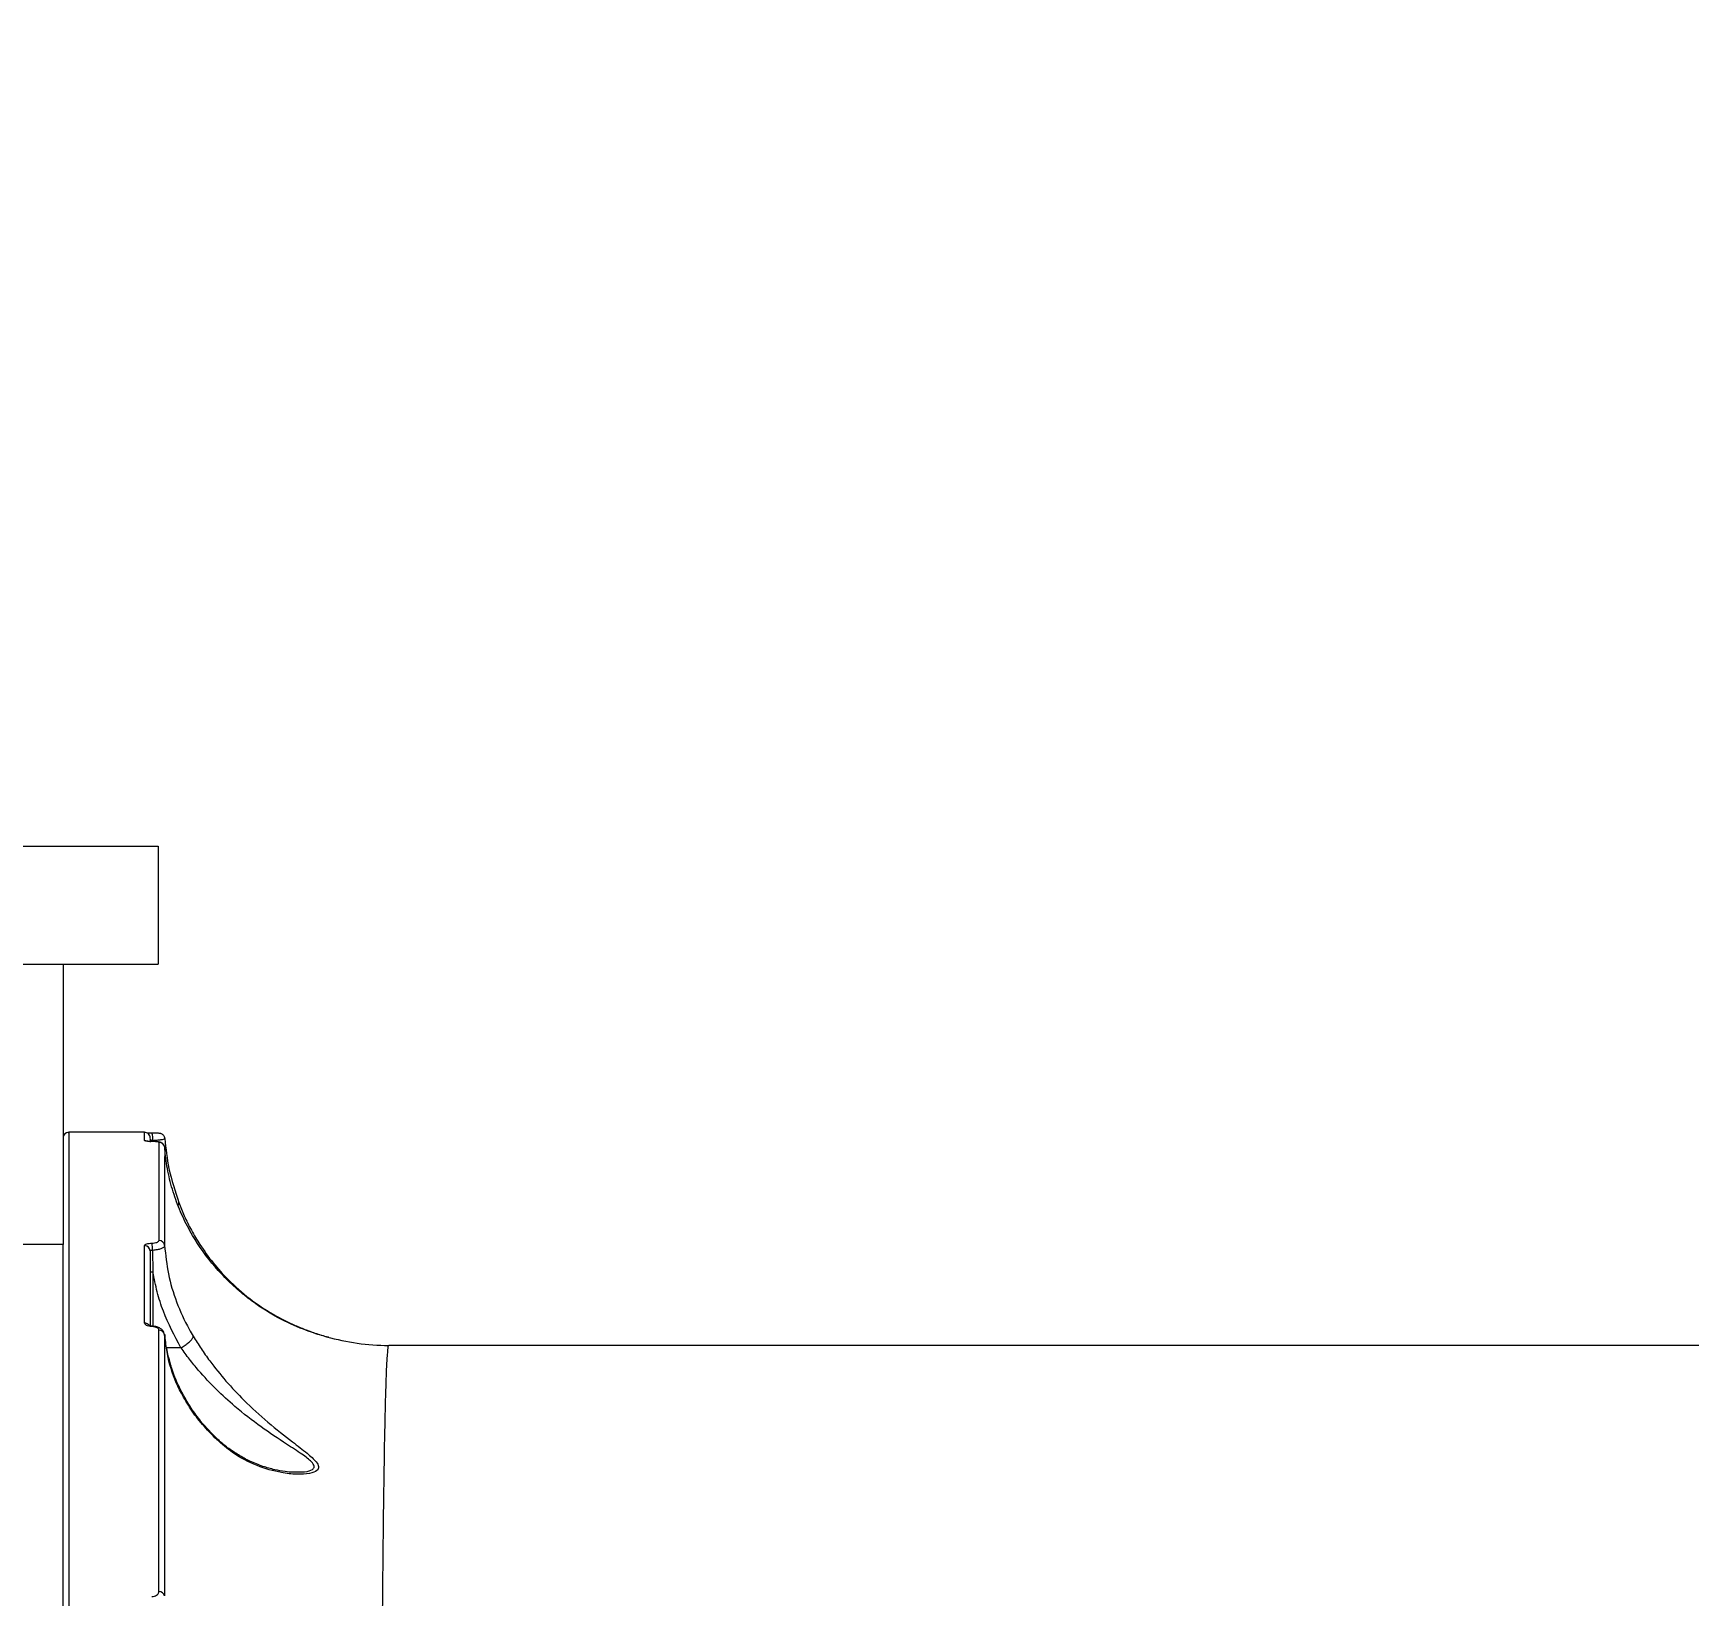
# Model space of a CAD drawing. Header units: millimetres. Extents: x -8327 to 9087, y -6583 to 5996.
# Drawn here: x 3665.6 to 3960.7, y 565.3 to 843.9 of the extents above; entities that cross this region are included whole.
import ezdxf

# ---------------------------------------------------------------- set-up
doc = ezdxf.new("R2010")
doc.units = ezdxf.units.MM
doc.layers.add('DIKOM_ОБЪЕКТ', color=7, linetype='Continuous')
doc.layers.add('DIKOM_РАЗМЕР_ОБЪЕКТА', color=7, linetype='Continuous')
doc.styles.add('style1', font='arial.ttf', dxfattribs={"width": 0.8})
doc.dimstyles.new('1-50', dxfattribs={"dimtxt": 300, "dimasz": 200, "dimexe": 100, "dimexo": 0, "dimgap": 100, "dimtad": 1, "dimtxsty": 'style1', "dimcen": 200, "dimclrd": 7, "dimclre": 7, "dimclrt": 7, "dimadec": 1, "dimazin": 2, "dimtfac": 1, "dimtmove": 0, "dimatfit": 2, "dimfxl": 0, "dimlwd": 25, "dimlwe": 18, "dimarcsym": 0})

# ---------------------------------------------------------------- blocks, each defined once
blk = doc.blocks.new('*D9')
at = {"layer": 'Defpoints', "color": 0, "transparency": 16777216}
for p in [(7087.37, 843.9), (-4957.59, 227.93), (7087.37, -4838.64)]:
    blk.add_point(p, dxfattribs=at)
at = {"layer": 'DIKOM_РАЗМЕР_ОБЪЕКТА', "color": 7, "lineweight": 18, "transparency": 16777216}
for p, q in [((7087.37, 843.9), (7087.37, -4938.64)), ((-4957.59, 227.93), (-4957.59, -4938.64))]:
    blk.add_line(p, q, dxfattribs=at)
at = {"layer": 'DIKOM_РАЗМЕР_ОБЪЕКТА', "color": 7, "lineweight": 25, "transparency": 16777216}
blk.add_line((-4757.59, -4838.64), (6887.37, -4838.64), dxfattribs=at)
at = {"layer": 'DIKOM_РАЗМЕР_ОБЪЕКТА', "color": 7, "transparency": 16777216}
for points in [[(-4757.59, -4805.31), (-4757.59, -4871.97), (-4957.59, -4838.64)], [(6887.37, -4805.31), (6887.37, -4871.97), (7087.37, -4838.64)]]:
    blk.add_solid(points, dxfattribs=at)
at = {"layer": 'DIKOM_РАЗМЕР_ОБЪЕКТА', "color": 7, "transparency": 16777216, "insert": (4098.94, -4585.47), "char_height": 300, "attachment_point": 5, "style": 'style1'}
blk.add_mtext('12040', dxfattribs=at)

msp = doc.modelspace()

# ---------------------------------------------------------------- linework, layer by layer
at = {"layer": 'DIKOM_ОБЪЕКТ', "color": 7, "linetype": 'Continuous', "lineweight": 15}
for p, q in [((3607.944, 698.928), (3687.885, 698.928)), ((3687.885, 698.928), (3687.885, 677.929)), ((3607.944, 677.929), (3687.885, 677.929)), ((3670.961, 677.929), (3670.961, 627.929)), ((3685.463, 647.928), (3671.96, 647.928)), ((3671.96, 647.798), (3671.96, 647.801)), ((3670.961, 627.929), (3649.961, 627.929)), ((3670.961, -172.072), (3670.961, 627.929)), ((3686.889, 626.871), (3686.961, 623.019)), ((3686.961, 623.019), (3686.961, 613.338)), ((3691.958, 609.513), (3689.443, 609.513)), ((4027.017, 609.928), (3728.976, 609.928)), ((3712.35, 587.358), (3712.571, 587.363))]:
    msp.add_line(p, q, dxfattribs=at)
at = {"layer": 'DIKOM_ОБЪЕКТ', "color": 7, "linetype": 'Continuous', "lineweight": 15, "flags": 128}
for points in [[(3670.961, 646.97), (3670.961, 646.946), (3670.961, 646.928)], [(3686.961, 623.019), (3686.863, 623.016), (3686.769, 623.006), (3686.683, 622.989), (3686.607, 622.967), (3686.545, 622.941), (3686.499, 622.911), (3686.47, 622.878), (3686.461, 622.843)], [(3686.818, 613.362), (3686.806, 613.358), (3686.785, 613.332), (3686.762, 613.281)]]:
    msp.add_lwpolyline(points, dxfattribs=at)
at = {"layer": 'DIKOM_ОБЪЕКТ', "color": 7, "linetype": 'Continuous', "lineweight": 15}
for centre, radius, start, end in [((3671.96, 646.929), 1, 90.88902, 177.60889), ((3685.461, 646.928), 1, 359.99958, 90.8701), ((3685.461, 645.436), 1.003, 62.26407, 89.91221), ((3684.53, 646.857), 2.398, 349.7487, 22.39557), ((3688.06, 645.123), 0.998, 4.06507, 90.0184), ((3688.057, 627.627), 0.981, 4.97626, 90.8876), ((3685.485, 626.74), 0.976, 1.42481, 91.12156), ((3682.693, 627.075), 4.201, 357.2111, 15.01805), ((3685.472, 612.874), 1.029, 38.13781, 90.28554), ((3688.066, 611.7), 0.966, 6.0695, 91.82062), ((3728.96, 649.929), 40, 253.98209, 269.99787), ((3688.099, 565.105), 0.929, 10.10537, 94.56278)]:
    msp.add_arc(centre, radius, start, end, dxfattribs=at)
for points, knots in [([(3671.96, 647.801), (3671.961, 647.838), (3671.961, 648.018), (3671.961, 646.995), (3671.961, 644.669), (3671.961, 640.922), (3671.961, 635.932), (3671.961, 629.734), (3671.961, 622.235), (3671.961, 613.404), (3671.961, 603.239), (3671.961, 591.964), (3671.961, 579.645), (3671.961, 566.368), (3671.961, 551.916), (3671.961, 536.288), (3671.961, 519.513), (3671.961, 501.96), (3671.961, 483.706), (3671.961, 464.845), (3671.961, 445.069), (3671.961, 424.408), (3671.961, 402.914), (3671.961, 381.986), (3671.961, 361.778), (3671.961, 342.409), (3671.961, 322.703), (3671.961, 302.712), (3671.961, 282.651), (3671.961, 262.621), (3671.961, 244.752), (3671.961, 233.509), (3671.961, 228.931)], [0, 0, 0, 0, 0.0094891, 0.0458486, 0.0822376, 0.1185971, 0.1539303, 0.1892908, 0.2246237, 0.2609833, 0.2973726, 0.333732, 0.369065, 0.4044255, 0.4397588, 0.4761182, 0.5125073, 0.5488667, 0.5841999, 0.6195601, 0.6548935, 0.6912528, 0.7276419, 0.7640014, 0.7947536, 0.8255418, 0.85633, 0.88741, 0.91849, 0.9487827, 0.979144, 1, 1, 1, 1]), ([(3685.462, 646.439), (3685.462, 646.495), (3685.462, 646.77), (3685.462, 647.398), (3685.461, 647.929), (3685.461, 647.859), (3685.461, 647.837)], [0, 0, 0, 0, 0.0564076, 0.2820494, 0.779532, 1, 1, 1, 1]), ([(3686.792, 646.28), (3686.756, 646.281), (3686.576, 646.284), (3686.244, 646.297), (3685.852, 646.329), (3685.531, 646.378), (3685.487, 646.418), (3685.462, 646.439)], [0, 0, 0, 0, 0.044063, 0.2245324, 0.4337592, 0.6874921, 1, 1, 1, 1]), ([(3686.715, 646.287), (3686.649, 646.288), (3686.449, 646.292), (3686.158, 646.31), (3685.926, 646.332), (3685.819, 646.353), (3685.826, 646.351), (3685.828, 646.351)], [0, 0, 0, 0, 0.13507, 0.410459, 0.7094994, 0.9369844, 1, 1, 1, 1]), ([(3686.752, 647.771), (3686.733, 647.772), (3686.548, 647.772), (3686.244, 647.775), (3686.041, 647.78), (3685.953, 647.783)], [0, 0, 0, 0, 0.06174824, 0.59282706, 1, 1, 1, 1]), ([(3686.461, 646.779), (3686.461, 646.828), (3686.461, 646.917), (3686.461, 646.396), (3686.461, 646.166)], [0, 0, 0, 0, 0.55794827, 1, 1, 1, 1]), ([(3686.89, 646.431), (3686.844, 646.439), (3686.789, 646.448), (3686.692, 646.484), (3686.594, 646.541), (3686.502, 646.643), (3686.464, 646.737), (3686.461, 646.795), (3686.461, 646.811)], [0, 0, 0, 0, 0.1522227, 0.1824332, 0.3868841, 0.6240017, 0.895734, 1, 1, 1, 1]), ([(3689.052, 645.201), (3689.052, 645.208), (3689.064, 645.337), (3688.972, 645.563), (3688.805, 645.818), (3688.604, 645.986), (3688.406, 646.091), (3688.186, 646.165), (3687.904, 646.219), (3687.48, 646.261), (3687.022, 646.283), (3686.767, 646.283), (3686.696, 646.283)], [0, 0, 0, 0, 0.0058801, 0.1143521, 0.202283, 0.2805491, 0.3544942, 0.4362085, 0.5786407, 0.7812397, 0.9386416, 1, 1, 1, 1]), ([(3689.055, 646.852), (3689.055, 646.878), (3689.056, 647.013), (3688.953, 647.224), (3688.787, 647.442), (3688.604, 647.582), (3688.436, 647.663), (3688.302, 647.703), (3688.206, 647.722), (3688.099, 647.736), (3687.924, 647.749), (3687.578, 647.762), (3687.127, 647.77), (3686.841, 647.77), (3686.747, 647.771)], [0, 0, 0, 0, 0.02252262, 0.11794896, 0.19602415, 0.26244393, 0.31833345, 0.36238138, 0.39882591, 0.44362316, 0.54977946, 0.75072561, 0.91829845, 1, 1, 1, 1]), ([(3688.06, 646.121), (3688.035, 646.144), (3687.991, 646.186), (3687.678, 646.235), (3687.303, 646.265), (3686.989, 646.277), (3686.82, 646.28), (3686.792, 646.28)], [0, 0, 0, 0, 0.32772313, 0.57390386, 0.77961141, 0.96273633, 1, 1, 1, 1]), ([(3689.072, 646.798), (3689.069, 646.785), (3689.057, 646.735), (3688.854, 646.647), (3688.361, 646.549), (3687.69, 646.472), (3687.158, 646.444), (3686.89, 646.431)], [0, 0, 0, 0, 0.0903056, 0.3322164, 0.5590482, 0.7775694, 1, 1, 1, 1]), ([(3689.072, 646.798), (3689.263, 645.012), (3689.679, 641.134), (3690.912, 637.407), (3691.577, 635.397)], [0, 0, 0, 0, 0.4604873, 1, 1, 1, 1]), ([(3688.042, 628.608), (3688.043, 630.711), (3688.046, 634.917), (3688.05, 639.801), (3688.054, 643.71), (3688.058, 645.317), (3688.06, 646.121)], [0, 0, 0, 0, 0.2485955, 0.4971923, 0.7485963, 1, 1, 1, 1]), ([(3689.056, 645.194), (3689.054, 644.401), (3689.049, 642.817), (3689.044, 638.949), (3689.039, 634.076), (3689.036, 629.833), (3689.035, 627.712)], [0, 0, 0, 0, 0.2485972, 0.4971945, 0.7485969, 1, 1, 1, 1]), ([(3704.696, 617.768), (3704.125, 618.202), (3702.597, 619.365), (3700.334, 621.415), (3697.151, 624.812), (3694.411, 628.66), (3692.202, 632.883), (3690.791, 636.41), (3689.764, 640.047), (3689.247, 643), (3689.097, 644.721), (3689.056, 645.194)], [0, 0, 0, 0, 0.0601183, 0.1609793, 0.2618594, 0.4689757, 0.58841, 0.7078535, 0.8306427, 0.9534378, 1, 1, 1, 1]), ([(3691.443, 634.953), (3691.48, 634.995), (3691.615, 635.149), (3691.615, 635.291), (3691.582, 635.383), (3691.577, 635.397)], [0, 0, 0, 0, 0.237429, 0.8840403, 1, 1, 1, 1]), ([(3691.577, 635.397), (3691.89, 634.607), (3692.541, 632.961), (3693.808, 630.417), (3695.493, 627.57), (3697.665, 624.571), (3700.627, 621.277), (3704.222, 618.142), (3708.284, 615.446), (3711.683, 613.73), (3714.295, 612.664), (3716.15, 612.006), (3717.506, 611.6), (3717.862, 611.499), (3717.921, 611.482)], [0, 0, 0, 0, 0.0625738, 0.1303985, 0.1999613, 0.2943703, 0.3917273, 0.5226703, 0.6574548, 0.7848237, 0.8500778, 0.9152503, 0.9858965, 1, 1, 1, 1]), ([(3686.75, 628.164), (3686.916, 628.175), (3687.247, 628.199), (3687.657, 628.294), (3687.941, 628.422), (3688.036, 628.534), (3688.041, 628.596), (3688.042, 628.608)], [0, 0, 0, 0, 0.2364148, 0.4729542, 0.7098581, 0.9468067, 1, 1, 1, 1]), ([(3685.465, 627.716), (3685.466, 627.728), (3685.471, 627.791), (3685.567, 627.905), (3685.849, 628.033), (3686.257, 628.129), (3686.586, 628.152), (3686.75, 628.164)], [0, 0, 0, 0, 0.054598, 0.2913593, 0.5278159, 0.763953, 1, 1, 1, 1]), ([(3685.467, 613.903), (3685.467, 614.165), (3685.466, 615.475), (3685.467, 618.605), (3685.466, 623.07), (3685.466, 626.167), (3685.465, 627.716)], [0, 0, 0, 0, 0.0507673, 0.2538476, 0.6266953, 1, 1, 1, 1]), ([(3686.889, 626.871), (3686.834, 626.868), (3686.724, 626.864), (3686.588, 626.842), (3686.494, 626.811), (3686.462, 626.783), (3686.461, 626.767), (3686.461, 626.764)], [0, 0, 0, 0, 0.2355999, 0.4716099, 0.7082301, 0.9453645, 1, 1, 1, 1]), ([(3686.461, 626.764), (3686.461, 624.688), (3686.461, 620.652), (3686.461, 615.779), (3686.461, 613.414)], [0, 0, 0, 0, 0.5145516, 1, 1, 1, 1]), ([(3689.035, 627.712), (3689.033, 627.691), (3689.025, 627.581), (3688.868, 627.377), (3688.396, 627.138), (3687.714, 626.952), (3687.164, 626.898), (3686.889, 626.871)], [0, 0, 0, 0, 0.0531779, 0.2900014, 0.5268438, 0.7633977, 1, 1, 1, 1]), ([(3689.035, 627.712), (3689.216, 626.025), (3689.58, 622.618), (3691.087, 617.604), (3692.742, 613.938), (3693.895, 611.973), (3694.139, 611.558)], [0, 0, 0, 0, 0.2991603, 0.6039876, 0.9163481, 1, 1, 1, 1]), ([(3691.958, 609.513), (3690.821, 611.647), (3689.11, 614.857), (3687.656, 619.462), (3687.193, 621.83), (3686.961, 623.019)], [0, 0, 0, 0, 0.4971385, 0.7475365, 1, 1, 1, 1]), ([(3718.321, 611.362), (3718.333, 611.358), (3718.374, 611.341), (3717.624, 611.53), (3716.392, 611.883), (3714.016, 612.663), (3710.429, 614.156), (3706.978, 616.13), (3705.081, 617.491), (3704.696, 617.768)], [0, 0, 0, 0, 0.0416531, 0.1368229, 0.2436096, 0.3532934, 0.6357128, 0.9261205, 1, 1, 1, 1]), ([(3686.762, 613.281), (3686.741, 613.283), (3686.551, 613.296), (3686.199, 613.352), (3685.796, 613.495), (3685.519, 613.687), (3685.484, 613.831), (3685.467, 613.903)], [0, 0, 0, 0, 0.0299568, 0.2618002, 0.5039678, 0.7520288, 1, 1, 1, 1]), ([(3686.82, 613.365), (3686.759, 613.369), (3686.614, 613.377), (3686.427, 613.418), (3686.293, 613.46), (3686.239, 613.491), (3686.248, 613.484), (3686.251, 613.482)], [0, 0, 0, 0, 0.1950774, 0.4661288, 0.7156512, 0.9295545, 1, 1, 1, 1]), ([(3688.035, 612.665), (3688.018, 612.737), (3687.984, 612.881), (3687.714, 613.071), (3687.319, 613.211), (3686.972, 613.267), (3686.786, 613.28), (3686.762, 613.281)], [0, 0, 0, 0, 0.2478674, 0.4959204, 0.7364236, 0.966998, 1, 1, 1, 1]), ([(3689.011, 611.841), (3688.989, 611.992), (3688.945, 612.301), (3688.656, 612.691), (3688.24, 613.014), (3687.638, 613.25), (3687.112, 613.362), (3686.818, 613.361), (3686.817, 613.361)], [0, 0, 0, 0, 0.1546369, 0.3175574, 0.4965178, 0.7271437, 0.9988926, 1, 1, 1, 1]), ([(3688.025, 566.031), (3688.026, 568.123), (3688.027, 574.242), (3688.028, 583.767), (3688.03, 594.313), (3688.033, 604.058), (3688.034, 609.796), (3688.035, 612.665)], [0, 0, 0, 0, 0.11445517, 0.33476652, 0.5550751, 0.77753883, 1, 1, 1, 1]), ([(3689.027, 611.802), (3689.026, 608.967), (3689.023, 603.298), (3689.02, 593.619), (3689.018, 583.075), (3689.016, 573.5), (3689.015, 567.355), (3689.014, 565.268)], [0, 0, 0, 0, 0.2203105, 0.4406217, 0.6630836, 0.8855462, 1, 1, 1, 1]), ([(3698.327, 593.141), (3697.448, 594.031), (3695.749, 595.751), (3693.668, 598.538), (3691.585, 602.036), (3689.746, 606.457), (3689.268, 610.005), (3689.027, 611.802)], [0, 0, 0, 0, 0.1647935, 0.3184383, 0.4735174, 0.7333106, 1, 1, 1, 1]), ([(3690.178, 606.398), (3689.985, 607.055), (3689.521, 608.636), (3689.195, 610.466), (3689.145, 611.631), (3689.136, 611.854)], [0, 0, 0, 0, 0.3651683, 0.8787654, 1, 1, 1, 1]), ([(3691.965, 609.515), (3692.21, 609.654), (3692.7, 609.932), (3693.351, 610.428), (3693.846, 610.911), (3694.085, 611.275), (3694.141, 611.472), (3694.139, 611.542), (3694.139, 611.558)], [0, 0, 0, 0, 0.2114995, 0.4229469, 0.6344522, 0.8459287, 0.9647943, 1, 1, 1, 1]), ([(3694.139, 611.558), (3694.593, 610.828), (3695.509, 609.355), (3697.433, 606.646), (3699.971, 603.498), (3703.465, 599.786), (3707.501, 596.116), (3711.388, 593.06), (3714.36, 590.798), (3716.026, 589.327), (3716.622, 588.259), (3716.261, 587.489), (3714.819, 586.997), (3712.557, 586.889), (3709.362, 587.247), (3705.472, 588.376), (3701.543, 590.376), (3699.26, 592.339), (3698.327, 593.141)], [0, 0, 0, 0, 0.0401, 0.0808883, 0.149972, 0.2211635, 0.31257, 0.4066955, 0.4681042, 0.5184491, 0.5509517, 0.5857534, 0.6308452, 0.688549, 0.7478282, 0.8397934, 0.9345767, 1, 1, 1, 1]), ([(3691.965, 609.515), (3691.964, 609.514), (3691.962, 609.513), (3691.959, 609.513), (3691.958, 609.513)], [0, 0, 0, 0, 0.6464217, 1, 1, 1, 1]), ([(3712.571, 587.363), (3713.065, 587.359), (3714.202, 587.349), (3715.357, 587.679), (3715.717, 588.127), (3715.704, 588.581), (3715.342, 589.113), (3714.492, 589.829), (3713.044, 590.863), (3710.28, 592.63), (3706.18, 595.37), (3701.938, 598.66), (3698.2, 602.068), (3695.51, 604.939), (3693.44, 607.459), (3692.454, 608.831), (3691.966, 609.514), (3691.965, 609.515)], [0, 0, 0, 0, 0.0495355, 0.1141056, 0.1511001, 0.1620343, 0.2069041, 0.2429188, 0.2799676, 0.3724817, 0.5140944, 0.6592624, 0.7666592, 0.8765027, 0.9377971, 0.9999493, 1, 1, 1, 1]), ([(3728.962, 609.829), (3728.925, 609.817), (3728.834, 609.788), (3728.699, 608.444), (3728.556, 605.909), (3728.42, 602.129), (3728.292, 597.115), (3728.17, 590.841), (3728.058, 583.455), (3727.955, 575.013), (3727.859, 565.594), (3727.769, 555.032), (3727.685, 543.316), (3727.607, 530.458), (3727.535, 516.752), (3727.469, 502.27), (3727.41, 487.096), (3727.355, 470.971), (3727.304, 453.909), (3727.258, 435.95), (3727.221, 418.701), (3727.189, 402.381), (3727.163, 387.108), (3727.139, 371.477), (3727.119, 355.544), (3727.101, 339.381), (3727.086, 322.977), (3727.072, 306.348), (3727.066, 295.105), (3727.063, 289.483)], [0, 0, 0, 0, 0.0268282, 0.0663838, 0.1059699, 0.1455254, 0.1862365, 0.2269807, 0.2676916, 0.3071163, 0.3465713, 0.3859961, 0.4265711, 0.4671796, 0.5077544, 0.5470855, 0.5864472, 0.6257783, 0.6662555, 0.7067662, 0.7472434, 0.7786605, 0.8100774, 0.8417451, 0.8734128, 0.9049328, 0.9364529, 0.9682265, 1, 1, 1, 1]), ([(3698.183, 593.48), (3697.524, 594.148), (3696.146, 595.545), (3694.357, 597.838), (3692.744, 600.311), (3691.421, 602.911), (3690.562, 604.951), (3690.248, 606.133), (3690.178, 606.398)], [0, 0, 0, 0, 0.1729578, 0.3615704, 0.5530732, 0.7471724, 0.9434142, 1, 1, 1, 1]), ([(3698.135, 593.437), (3698.201, 593.373), (3698.284, 593.291), (3698.32, 593.167), (3698.327, 593.141)], [0, 0, 0, 0, 0.7889463, 1, 1, 1, 1]), ([(3712.575, 587.315), (3712.375, 587.312), (3711.742, 587.301), (3710.434, 587.42), (3708.614, 587.745), (3706.481, 588.35), (3704.312, 589.214), (3702.218, 590.33), (3700.309, 591.641), (3698.973, 592.695), (3698.305, 593.377), (3698.193, 593.491)], [0, 0, 0, 0, 0.0484015, 0.1531552, 0.2804638, 0.4200627, 0.573083, 0.7138495, 0.8479542, 0.9744305, 1, 1, 1, 1]), ([(3686.757, 565.136), (3686.916, 565.158), (3687.234, 565.203), (3687.628, 565.386), (3687.908, 565.634), (3688.016, 565.862), (3688.023, 565.998), (3688.025, 566.031)], [0, 0, 0, 0, 0.226375, 0.4527731, 0.6823937, 0.9208282, 1, 1, 1, 1])]:
    msp.add_open_spline(points, degree=3, knots=knots, dxfattribs=at)

# ---------------------------------------------------------------- dimensions: what is measured, and where the dimension line sits
at = {"layer": 'DIKOM_РАЗМЕР_ОБЪЕКТА'}
dim = msp.add_linear_dim(base=(7087.366, -4838.641), p1=(-4957.594, 227.929), p2=(7087.366, 843.902), text='12040', dimstyle='1-50', dxfattribs=at)
dim.commit()
dim.dimension.update_dxf_attribs({"geometry": '*D9', "text_midpoint": (4098.945, -4838.641), "dimtype": 160})

doc.saveas('drawing.dxf')
